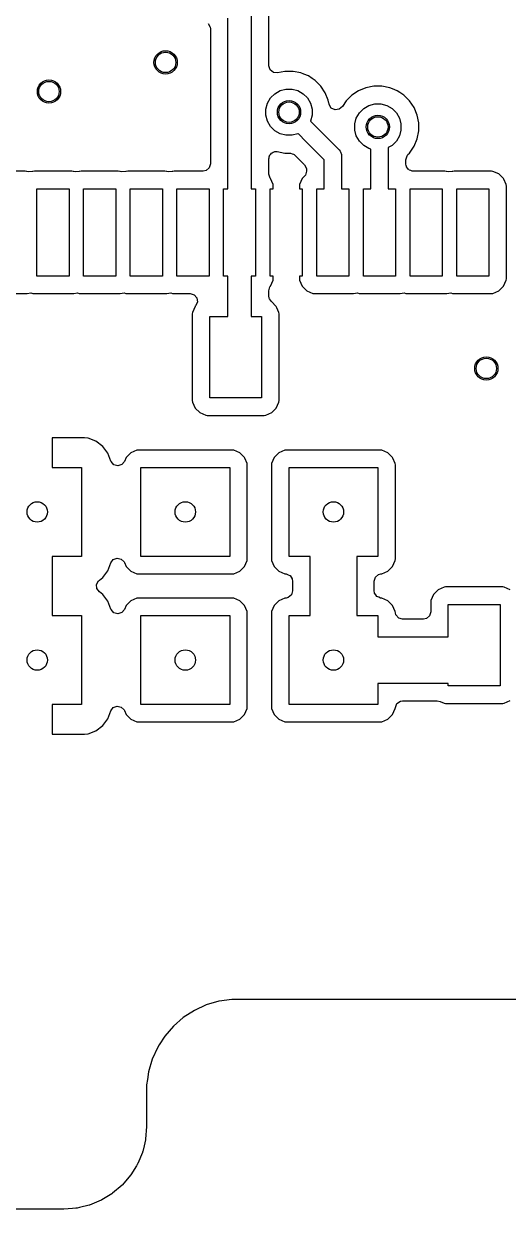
# Model space of a CAD drawing. Extents: x 3.64 to 7.32, y -5.07 to -3.18.
# Drawn here: x 6.191 to 6.518, y -5.075 to -4.274 of the extents above; entities that cross this region are included whole.
import ezdxf

# ---------------------------------------------------------------- set-up
doc = ezdxf.new("R2010")
doc.units = 0
doc.header["$MEASUREMENT"] = 0
doc.layers.add('BLACK', color=7, linetype='CONTINUOUS')

msp = doc.modelspace()

# ---------------------------------------------------------------- linework, layer by layer
at = {"layer": 'BLACK', "linetype": 'CONTINUOUS'}
for p, q in [((6.34463, -4.26703), (6.34463, -4.38537)), ((6.35646, -4.30224), (6.35646, -4.26444)), ((6.3156, -4.27374), (6.31694, -4.27619)), ((6.32888, -4.38537), (6.32888, -4.27029)), ((6.31694, -4.27619), (6.31705, -4.27725)), ((6.31705, -4.27725), (6.31705, -4.36858)), ((6.35647, -4.3025), (6.35646, -4.30224)), ((6.3574, -4.30514), (6.35647, -4.3025)), ((6.35961, -4.30685), (6.3574, -4.30514)), ((6.36239, -4.3071), (6.35961, -4.30685)), ((6.36738, -4.30611), (6.36239, -4.3071)), ((6.37282, -4.30611), (6.36738, -4.30611)), ((6.36738, -4.30611), (6.36738, -4.30611)), ((6.37814, -4.30717), (6.37282, -4.30611)), ((6.37282, -4.30611), (6.37282, -4.30611)), ((6.38, -4.30794), (6.37814, -4.30717)), ((6.37814, -4.30717), (6.37814, -4.30717)), ((6.38316, -4.30925), (6.38, -4.30794)), ((6.38564, -4.3109), (6.38316, -4.30925)), ((6.38768, -4.31227), (6.38564, -4.3109)), ((6.39152, -4.31611), (6.38768, -4.31227)), ((6.38768, -4.31227), (6.38768, -4.31227)), ((6.35761, -4.3241), (6.36051, -4.32119)), ((6.36051, -4.32119), (6.36407, -4.31914)), ((6.36407, -4.31914), (6.36804, -4.31807)), ((6.36804, -4.31807), (6.37216, -4.31807)), ((6.37216, -4.31807), (6.37613, -4.31914)), ((6.37613, -4.31914), (6.37969, -4.32119)), ((6.37969, -4.32119), (6.38259, -4.3241)), ((6.39454, -4.32062), (6.39152, -4.31611)), ((6.39152, -4.31611), (6.39152, -4.31611)), ((6.39662, -4.32564), (6.39454, -4.32062)), ((6.41252, -4.32227), (6.40868, -4.32611)), ((6.41704, -4.31925), (6.41252, -4.32227)), ((6.41252, -4.32227), (6.41252, -4.32227)), ((6.42205, -4.31717), (6.41704, -4.31925)), ((6.42206, -4.31717), (6.42205, -4.31717)), ((6.42738, -4.31611), (6.42206, -4.31717)), ((6.43282, -4.31611), (6.42738, -4.31611)), ((6.42738, -4.31611), (6.42738, -4.31611)), ((6.43814, -4.31717), (6.43282, -4.31611)), ((6.43282, -4.31611), (6.43282, -4.31611)), ((6.43992, -4.3179), (6.43814, -4.31717)), ((6.43814, -4.31717), (6.43814, -4.31717)), ((6.44316, -4.31925), (6.43992, -4.3179)), ((6.44487, -4.32039), (6.44316, -4.31925)), ((6.44768, -4.32227), (6.44487, -4.32039)), ((6.45152, -4.32611), (6.44768, -4.32227)), ((6.44768, -4.32227), (6.44768, -4.32227)), ((6.35449, -4.33163), (6.35555, -4.32766)), ((6.35449, -4.33574), (6.35449, -4.33163)), ((6.35555, -4.32766), (6.35761, -4.3241)), ((6.38259, -4.3241), (6.38465, -4.32766)), ((6.38465, -4.32766), (6.38571, -4.33163)), ((6.38571, -4.33163), (6.38571, -4.33574)), ((6.39702, -4.32767), (6.39662, -4.32564)), ((6.39712, -4.32816), (6.39702, -4.32767)), ((6.3972, -4.32851), (6.39712, -4.32816)), ((6.39867, -4.33088), (6.3972, -4.32851)), ((6.40119, -4.33209), (6.39867, -4.33088)), ((6.40396, -4.33174), (6.40119, -4.33209)), ((6.40611, -4.32995), (6.40396, -4.33174)), ((6.40868, -4.32611), (6.40611, -4.32995)), ((6.40868, -4.32611), (6.40868, -4.32611)), ((6.41761, -4.3341), (6.42051, -4.33119)), ((6.42051, -4.33119), (6.42407, -4.32914)), ((6.42407, -4.32914), (6.42804, -4.32807)), ((6.42804, -4.32807), (6.43215, -4.32807)), ((6.43215, -4.32807), (6.43613, -4.32914)), ((6.43613, -4.32914), (6.43969, -4.33119)), ((6.43969, -4.33119), (6.44259, -4.3341)), ((6.45454, -4.33062), (6.45152, -4.32611)), ((6.45152, -4.32611), (6.45152, -4.32611)), ((6.45662, -4.33564), (6.45454, -4.33062)), ((6.35555, -4.33971), (6.35449, -4.33574)), ((6.35761, -4.34327), (6.35555, -4.33971)), ((6.38465, -4.33971), (6.38459, -4.33982)), ((6.38459, -4.33982), (6.39002, -4.34526)), ((6.38571, -4.33574), (6.38465, -4.33971)), ((6.41449, -4.34163), (6.41555, -4.33766)), ((6.41555, -4.33766), (6.41761, -4.3341)), ((6.44259, -4.3341), (6.44465, -4.33766)), ((6.44465, -4.33766), (6.44571, -4.34163)), ((6.45768, -4.34097), (6.45662, -4.33564)), ((6.36051, -4.34618), (6.35761, -4.34327)), ((6.36407, -4.34824), (6.36051, -4.34618)), ((6.39002, -4.34526), (6.40392, -4.35916)), ((6.41449, -4.34574), (6.41449, -4.34163)), ((6.41555, -4.34971), (6.41449, -4.34574)), ((6.44571, -4.34574), (6.44465, -4.34971)), ((6.44571, -4.34163), (6.44571, -4.34574)), ((6.45662, -4.35173), (6.45768, -4.3464)), ((6.45768, -4.3464), (6.45768, -4.34097)), ((6.36804, -4.3493), (6.36407, -4.34824)), ((6.37216, -4.3493), (6.36804, -4.3493)), ((6.37613, -4.34824), (6.37216, -4.3493)), ((6.37623, -4.34817), (6.37613, -4.34824)), ((6.38167, -4.35361), (6.37623, -4.34817)), ((6.39384, -4.36578), (6.38167, -4.35361)), ((6.41761, -4.35327), (6.41555, -4.34971)), ((6.42051, -4.35618), (6.41761, -4.35327)), ((6.44259, -4.35327), (6.43969, -4.35618)), ((6.44465, -4.34971), (6.44259, -4.35327)), ((6.45454, -4.35675), (6.45662, -4.35173)), ((6.35663, -4.36385), (6.35703, -4.3632)), ((6.35665, -4.36451), (6.35663, -4.36385)), ((6.35703, -4.3632), (6.35725, -4.36246)), ((6.35725, -4.36246), (6.35774, -4.36203)), ((6.35774, -4.36203), (6.35808, -4.36147)), ((6.35808, -4.36147), (6.35878, -4.36113)), ((6.35878, -4.36113), (6.35936, -4.36063)), ((6.35936, -4.36063), (6.36003, -4.36052)), ((6.36003, -4.36052), (6.3606, -4.36025)), ((6.3606, -4.36025), (6.36169, -4.36026)), ((6.36169, -4.36026), (6.36201, -4.36021)), ((6.36201, -4.36021), (6.3622, -4.36024)), ((6.3622, -4.36024), (6.36738, -4.36127)), ((6.36738, -4.36127), (6.37084, -4.36127)), ((6.37084, -4.36127), (6.37113, -4.3613)), ((6.37113, -4.3613), (6.37215, -4.36174)), ((6.37215, -4.36174), (6.37322, -4.36205)), ((6.37322, -4.36205), (6.3736, -4.36236)), ((6.3736, -4.36236), (6.3737, -4.3624)), ((6.3737, -4.3624), (6.37375, -4.36248)), ((6.37375, -4.36248), (6.37405, -4.36272)), ((6.37405, -4.36272), (6.38056, -4.36923)), ((6.40392, -4.35916), (6.40466, -4.36006)), ((6.40466, -4.36006), (6.40485, -4.36052)), ((6.40485, -4.36052), (6.40554, -4.36218)), ((6.40554, -4.36218), (6.40565, -4.36334)), ((6.40565, -4.36334), (6.40565, -4.38537)), ((6.42407, -4.35824), (6.42051, -4.35618)), ((6.42534, -4.35858), (6.42407, -4.35824)), ((6.42534, -4.38537), (6.42534, -4.35858)), ((6.43969, -4.35618), (6.43715, -4.35764)), ((6.43715, -4.35764), (6.43715, -4.38537)), ((6.44898, -4.36586), (6.44977, -4.36318)), ((6.44977, -4.36318), (6.45043, -4.36235)), ((6.45043, -4.36235), (6.45152, -4.36127)), ((6.45152, -4.36127), (6.45454, -4.35675)), ((6.31626, -4.37126), (6.31415, -4.37309)), ((6.31705, -4.36858), (6.31626, -4.37126)), ((6.35646, -4.36514), (6.35665, -4.36451)), ((6.35646, -4.3755), (6.35646, -4.36514)), ((6.38056, -4.36923), (6.3819, -4.37168)), ((6.3819, -4.37168), (6.38201, -4.37274)), ((6.39384, -4.38537), (6.39384, -4.36578)), ((6.44898, -4.36858), (6.44898, -4.36586)), ((6.44918, -4.36997), (6.44898, -4.36858)), ((6.44934, -4.37022), (6.44918, -4.36997)), ((6.44943, -4.37064), (6.44934, -4.37022)), ((6.45012, -4.37144), (6.44943, -4.37064)), ((6.45069, -4.37233), (6.45012, -4.37144)), ((6.19187, -4.37354), (6.16668, -4.37354)), ((6.19286, -4.37365), (6.19187, -4.37354)), ((6.19302, -4.37372), (6.19286, -4.37365)), ((6.19426, -4.37409), (6.19302, -4.37372)), ((6.19683, -4.37375), (6.19426, -4.37409)), ((6.19703, -4.37372), (6.19683, -4.37375)), ((6.19683, -4.37375), (6.19683, -4.37375)), ((6.19683, -4.37375), (6.19683, -4.37375)), ((6.19719, -4.37365), (6.19703, -4.37372)), ((6.19818, -4.37354), (6.19719, -4.37365)), ((6.19719, -4.37365), (6.19719, -4.37365)), ((6.22337, -4.37354), (6.19818, -4.37354)), ((6.19818, -4.37354), (6.19818, -4.37354)), ((6.22435, -4.37365), (6.22337, -4.37354)), ((6.22452, -4.37372), (6.22435, -4.37365)), ((6.22575, -4.37409), (6.22452, -4.37372)), ((6.22833, -4.37375), (6.22575, -4.37409)), ((6.22852, -4.37372), (6.22833, -4.37375)), ((6.22833, -4.37375), (6.22833, -4.37375)), ((6.22833, -4.37375), (6.22833, -4.37375)), ((6.22869, -4.37365), (6.22852, -4.37372)), ((6.22968, -4.37354), (6.22869, -4.37365)), ((6.22869, -4.37365), (6.22869, -4.37365)), ((6.25486, -4.37354), (6.22968, -4.37354)), ((6.22968, -4.37354), (6.22968, -4.37354)), ((6.25585, -4.37365), (6.25486, -4.37354)), ((6.25601, -4.37372), (6.25585, -4.37365)), ((6.25725, -4.37409), (6.25601, -4.37372)), ((6.25982, -4.37375), (6.25725, -4.37409)), ((6.25983, -4.37375), (6.25982, -4.37375)), ((6.25982, -4.37375), (6.25982, -4.37375)), ((6.26002, -4.37372), (6.25983, -4.37375)), ((6.26018, -4.37365), (6.26002, -4.37372)), ((6.26117, -4.37354), (6.26018, -4.37365)), ((6.26018, -4.37365), (6.26018, -4.37365)), ((6.28636, -4.37354), (6.26117, -4.37354)), ((6.26117, -4.37354), (6.26117, -4.37354)), ((6.28735, -4.37365), (6.28636, -4.37354)), ((6.28751, -4.37372), (6.28735, -4.37365)), ((6.28874, -4.37409), (6.28751, -4.37372)), ((6.29132, -4.37375), (6.28874, -4.37409)), ((6.29152, -4.37372), (6.29132, -4.37375)), ((6.29132, -4.37375), (6.29132, -4.37375)), ((6.29132, -4.37375), (6.29132, -4.37375)), ((6.29168, -4.37365), (6.29152, -4.37372)), ((6.29267, -4.37354), (6.29168, -4.37365)), ((6.29168, -4.37365), (6.29168, -4.37365)), ((6.31209, -4.37354), (6.29267, -4.37354)), ((6.29267, -4.37354), (6.29267, -4.37354)), ((6.31415, -4.37309), (6.31209, -4.37354)), ((6.35646, -4.37564), (6.35646, -4.3755)), ((6.35733, -4.3783), (6.35646, -4.37564)), ((6.35751, -4.37857), (6.35733, -4.3783)), ((6.3593, -4.38261), (6.35751, -4.37857)), ((6.35751, -4.37857), (6.35751, -4.37857)), ((6.37899, -4.37857), (6.37721, -4.38261)), ((6.38056, -4.377), (6.37899, -4.37857)), ((6.37899, -4.37857), (6.37899, -4.37857)), ((6.38123, -4.37617), (6.38056, -4.377)), ((6.38201, -4.37349), (6.38123, -4.37617)), ((6.38201, -4.37274), (6.38201, -4.37349)), ((6.45102, -4.37248), (6.45069, -4.37233)), ((6.45126, -4.37275), (6.45102, -4.37248)), ((6.45227, -4.37305), (6.45126, -4.37275)), ((6.45324, -4.37349), (6.45227, -4.37305)), ((6.45359, -4.37344), (6.45324, -4.37349)), ((6.45394, -4.37354), (6.45359, -4.37344)), ((6.47533, -4.37354), (6.45394, -4.37354)), ((6.47632, -4.37365), (6.47533, -4.37354)), ((6.47649, -4.37372), (6.47632, -4.37365)), ((6.47772, -4.37409), (6.47649, -4.37372)), ((6.48029, -4.37375), (6.47772, -4.37409)), ((6.4803, -4.37375), (6.48029, -4.37375)), ((6.48029, -4.37375), (6.48029, -4.37375)), ((6.48049, -4.37372), (6.4803, -4.37375)), ((6.48065, -4.37365), (6.48049, -4.37372)), ((6.48065, -4.37365), (6.48065, -4.37365)), ((6.48164, -4.37354), (6.48065, -4.37365)), ((6.50683, -4.37354), (6.48164, -4.37354)), ((6.48164, -4.37354), (6.48164, -4.37354)), ((6.50782, -4.37365), (6.50683, -4.37354)), ((6.51187, -4.37544), (6.50782, -4.37365)), ((6.50782, -4.37365), (6.50782, -4.37365)), ((6.51499, -4.37857), (6.51187, -4.37544)), ((6.51187, -4.37544), (6.51187, -4.37544)), ((6.51519, -4.37901), (6.51499, -4.37857)), ((6.51678, -4.38261), (6.51519, -4.37901)), ((6.19995, -4.44442), (6.19995, -4.38537)), ((6.19995, -4.38537), (6.2216, -4.38537)), ((6.2216, -4.38537), (6.2216, -4.44442)), ((6.23144, -4.44442), (6.23144, -4.38537)), ((6.23144, -4.38537), (6.2531, -4.38537)), ((6.2531, -4.38537), (6.2531, -4.44442)), ((6.26294, -4.44442), (6.26294, -4.38537)), ((6.26294, -4.38537), (6.28459, -4.38537)), ((6.28459, -4.38537), (6.28459, -4.44442)), ((6.29443, -4.44442), (6.29443, -4.38537)), ((6.29443, -4.38537), (6.31609, -4.38537)), ((6.31609, -4.38537), (6.31609, -4.44442)), ((6.32593, -4.44442), (6.32593, -4.38537)), ((6.32593, -4.38537), (6.32888, -4.38537)), ((6.34463, -4.38537), (6.34758, -4.38537)), ((6.34758, -4.38537), (6.34758, -4.44442)), ((6.35743, -4.44442), (6.35743, -4.38537)), ((6.35743, -4.38537), (6.35941, -4.38537)), ((6.35941, -4.3836), (6.3593, -4.38261)), ((6.35941, -4.38537), (6.35941, -4.3836)), ((6.37721, -4.38261), (6.37709, -4.3836)), ((6.37709, -4.3836), (6.37709, -4.3836)), ((6.37709, -4.3836), (6.37709, -4.38537)), ((6.37709, -4.38537), (6.37908, -4.38537)), ((6.37908, -4.38537), (6.37908, -4.44442)), ((6.38892, -4.44442), (6.38892, -4.38537)), ((6.38892, -4.38537), (6.39384, -4.38537)), ((6.40565, -4.38537), (6.41058, -4.38537)), ((6.41058, -4.38537), (6.41058, -4.44442)), ((6.42042, -4.44442), (6.42042, -4.38537)), ((6.42042, -4.38537), (6.42534, -4.38537)), ((6.43715, -4.38537), (6.44207, -4.38537)), ((6.44207, -4.38537), (6.44207, -4.44442)), ((6.45191, -4.44442), (6.45191, -4.38537)), ((6.45191, -4.38537), (6.47357, -4.38537)), ((6.47357, -4.38537), (6.47357, -4.44442)), ((6.48341, -4.44442), (6.48341, -4.38537)), ((6.48341, -4.38537), (6.50506, -4.38537)), ((6.50506, -4.38537), (6.50506, -4.44442)), ((6.51689, -4.3836), (6.51678, -4.38261)), ((6.51689, -4.44619), (6.51689, -4.3836)), ((6.2216, -4.44442), (6.19995, -4.44442)), ((6.2531, -4.44442), (6.23144, -4.44442)), ((6.28459, -4.44442), (6.26294, -4.44442)), ((6.31609, -4.44442), (6.29443, -4.44442)), ((6.32888, -4.44442), (6.32593, -4.44442)), ((6.32888, -4.47169), (6.32888, -4.44442)), ((6.34758, -4.44442), (6.34463, -4.44442)), ((6.34463, -4.44442), (6.34463, -4.47169)), ((6.35646, -4.4543), (6.35725, -4.45161)), ((6.35725, -4.45161), (6.35733, -4.45149)), ((6.35733, -4.45149), (6.35751, -4.45123)), ((6.35941, -4.44442), (6.35743, -4.44442)), ((6.35751, -4.45123), (6.3593, -4.44718)), ((6.35751, -4.45123), (6.35751, -4.45123)), ((6.3593, -4.44718), (6.35941, -4.44619)), ((6.35941, -4.44619), (6.35941, -4.44442)), ((6.37908, -4.44442), (6.37709, -4.44442)), ((6.37709, -4.44442), (6.37709, -4.44619)), ((6.37709, -4.44619), (6.37709, -4.44619)), ((6.37709, -4.44619), (6.37721, -4.44718)), ((6.37721, -4.44718), (6.37721, -4.44718)), ((6.37721, -4.44718), (6.37899, -4.45123)), ((6.37899, -4.45123), (6.38212, -4.45435)), ((6.41058, -4.44442), (6.38892, -4.44442)), ((6.44207, -4.44442), (6.42042, -4.44442)), ((6.47357, -4.44442), (6.45191, -4.44442)), ((6.50506, -4.44442), (6.48341, -4.44442)), ((6.51187, -4.45435), (6.51499, -4.45123)), ((6.51499, -4.45123), (6.51678, -4.44718)), ((6.51678, -4.44718), (6.51689, -4.44619)), ((6.16668, -4.45625), (6.19187, -4.45625)), ((6.19187, -4.45625), (6.19286, -4.45614)), ((6.19286, -4.45614), (6.19302, -4.45607)), ((6.19302, -4.45607), (6.19322, -4.45604)), ((6.19322, -4.45604), (6.19579, -4.4557)), ((6.19322, -4.45604), (6.19322, -4.45604)), ((6.19322, -4.45604), (6.19322, -4.45604)), ((6.19579, -4.4557), (6.19703, -4.45607)), ((6.19703, -4.45607), (6.19719, -4.45614)), ((6.19719, -4.45614), (6.19719, -4.45614)), ((6.19719, -4.45614), (6.19719, -4.45614)), ((6.19719, -4.45614), (6.19818, -4.45625)), ((6.19818, -4.45625), (6.22337, -4.45625)), ((6.22337, -4.45625), (6.22435, -4.45614)), ((6.22435, -4.45614), (6.22452, -4.45607)), ((6.22452, -4.45607), (6.22471, -4.45604)), ((6.22471, -4.45604), (6.22472, -4.45604)), ((6.22472, -4.45604), (6.22729, -4.4557)), ((6.22472, -4.45604), (6.22472, -4.45604)), ((6.22729, -4.4557), (6.22852, -4.45607)), ((6.22852, -4.45607), (6.22869, -4.45614)), ((6.22869, -4.45614), (6.22869, -4.45614)), ((6.22869, -4.45614), (6.22869, -4.45614)), ((6.22869, -4.45614), (6.22968, -4.45625)), ((6.22968, -4.45625), (6.25486, -4.45625)), ((6.25486, -4.45625), (6.25585, -4.45614)), ((6.25585, -4.45614), (6.25601, -4.45607)), ((6.25601, -4.45607), (6.25621, -4.45604)), ((6.25621, -4.45604), (6.25878, -4.4557)), ((6.25621, -4.45604), (6.25621, -4.45604)), ((6.25621, -4.45604), (6.25621, -4.45604)), ((6.25878, -4.4557), (6.26002, -4.45607)), ((6.26002, -4.45607), (6.26018, -4.45614)), ((6.26018, -4.45614), (6.26018, -4.45614)), ((6.26018, -4.45614), (6.26018, -4.45614)), ((6.26018, -4.45614), (6.26117, -4.45625)), ((6.26117, -4.45625), (6.28636, -4.45625)), ((6.28636, -4.45625), (6.28735, -4.45614)), ((6.28735, -4.45614), (6.28751, -4.45607)), ((6.28751, -4.45607), (6.2877, -4.45604)), ((6.2877, -4.45604), (6.28771, -4.45604)), ((6.28771, -4.45604), (6.29028, -4.4557)), ((6.28771, -4.45604), (6.28771, -4.45604)), ((6.29028, -4.4557), (6.29152, -4.45607)), ((6.29152, -4.45607), (6.29168, -4.45614)), ((6.29168, -4.45614), (6.29168, -4.45614)), ((6.29168, -4.45614), (6.29168, -4.45614)), ((6.29168, -4.45614), (6.29267, -4.45625)), ((6.29267, -4.45625), (6.30333, -4.45625)), ((6.30333, -4.45625), (6.30601, -4.45704)), ((6.30601, -4.45704), (6.30784, -4.45915)), ((6.30784, -4.45915), (6.30824, -4.46192)), ((6.35646, -4.45781), (6.35646, -4.4543)), ((6.35666, -4.45921), (6.35646, -4.45781)), ((6.35678, -4.4594), (6.35666, -4.45921)), ((6.35685, -4.45974), (6.35678, -4.4594)), ((6.35756, -4.46061), (6.35685, -4.45974)), ((6.38212, -4.45435), (6.38212, -4.45435)), ((6.38212, -4.45435), (6.38212, -4.45435)), ((6.38212, -4.45435), (6.38617, -4.45614)), ((6.38617, -4.45614), (6.38716, -4.45625)), ((6.38716, -4.45625), (6.41234, -4.45625)), ((6.41234, -4.45625), (6.41333, -4.45614)), ((6.41333, -4.45614), (6.41349, -4.45607)), ((6.41349, -4.45607), (6.41369, -4.45604)), ((6.41369, -4.45604), (6.41626, -4.4557)), ((6.41369, -4.45604), (6.41369, -4.45604)), ((6.41369, -4.45604), (6.41369, -4.45604)), ((6.41626, -4.4557), (6.4175, -4.45607)), ((6.4175, -4.45607), (6.41766, -4.45614)), ((6.41766, -4.45614), (6.41766, -4.45614)), ((6.41766, -4.45614), (6.41766, -4.45614)), ((6.41766, -4.45614), (6.41865, -4.45625)), ((6.41865, -4.45625), (6.44384, -4.45625)), ((6.44384, -4.45625), (6.44483, -4.45614)), ((6.44483, -4.45614), (6.44499, -4.45607)), ((6.44499, -4.45607), (6.44518, -4.45604)), ((6.44518, -4.45604), (6.44519, -4.45604)), ((6.44519, -4.45604), (6.44776, -4.4557)), ((6.44519, -4.45604), (6.44519, -4.45604)), ((6.44776, -4.4557), (6.449, -4.45607)), ((6.449, -4.45607), (6.44916, -4.45614)), ((6.44916, -4.45614), (6.44916, -4.45614)), ((6.44916, -4.45614), (6.44916, -4.45614)), ((6.44916, -4.45614), (6.45015, -4.45625)), ((6.45015, -4.45625), (6.47533, -4.45625)), ((6.47533, -4.45625), (6.47632, -4.45614)), ((6.47632, -4.45614), (6.47649, -4.45607)), ((6.47649, -4.45607), (6.47668, -4.45604)), ((6.47668, -4.45604), (6.47926, -4.4557)), ((6.47668, -4.45604), (6.47668, -4.45604)), ((6.47668, -4.45604), (6.47668, -4.45604)), ((6.47926, -4.4557), (6.48049, -4.45607)), ((6.48049, -4.45607), (6.48065, -4.45614)), ((6.48065, -4.45614), (6.48065, -4.45614)), ((6.48065, -4.45614), (6.48065, -4.45614)), ((6.48065, -4.45614), (6.48164, -4.45625)), ((6.48164, -4.45625), (6.50683, -4.45625)), ((6.50683, -4.45625), (6.50782, -4.45614)), ((6.50782, -4.45614), (6.51187, -4.45435)), ((6.30667, -4.46489), (6.30488, -4.46893)), ((6.30683, -4.46472), (6.30667, -4.46489)), ((6.30667, -4.46489), (6.30667, -4.46489)), ((6.30707, -4.46446), (6.30683, -4.46472)), ((6.30824, -4.46192), (6.30707, -4.46446)), ((6.35808, -4.46142), (6.35756, -4.46061)), ((6.35808, -4.46143), (6.35808, -4.46142)), ((6.35811, -4.46147), (6.35808, -4.46143)), ((6.35817, -4.46156), (6.35811, -4.46147)), ((6.35823, -4.46159), (6.35817, -4.46156)), ((6.36153, -4.46489), (6.35823, -4.46159)), ((6.36191, -4.46575), (6.36153, -4.46489)), ((6.36332, -4.46893), (6.36191, -4.46575)), ((6.30488, -4.46893), (6.30477, -4.46992)), ((6.30477, -4.46992), (6.30477, -4.52845)), ((6.3166, -4.52669), (6.3166, -4.47169)), ((6.3166, -4.47169), (6.32888, -4.47169)), ((6.34463, -4.47169), (6.3516, -4.47169)), ((6.3516, -4.47169), (6.3516, -4.52669)), ((6.36343, -4.46992), (6.36332, -4.46893)), ((6.36343, -4.52845), (6.36343, -4.46992)), ((6.30477, -4.52845), (6.30477, -4.52845)), ((6.30477, -4.52845), (6.30488, -4.52944)), ((6.30488, -4.52944), (6.30488, -4.52944)), ((6.30488, -4.52944), (6.30667, -4.53349)), ((6.3516, -4.52669), (6.3166, -4.52669)), ((6.36153, -4.53349), (6.36332, -4.52944)), ((6.36332, -4.52944), (6.36343, -4.52845)), ((6.30667, -4.53349), (6.3098, -4.53662)), ((6.3098, -4.53662), (6.3098, -4.53662)), ((6.3098, -4.53662), (6.3098, -4.53662)), ((6.3098, -4.53662), (6.31384, -4.5384)), ((6.31384, -4.5384), (6.31483, -4.53852)), ((6.31483, -4.53852), (6.35337, -4.53852)), ((6.35337, -4.53852), (6.35436, -4.5384)), ((6.35436, -4.5384), (6.3584, -4.53662)), ((6.3584, -4.53662), (6.36153, -4.53349)), ((6.23201, -4.55369), (6.2101, -4.55369)), ((6.2101, -4.55369), (6.2101, -4.57369)), ((6.23439, -4.55394), (6.23201, -4.55369)), ((6.23978, -4.55595), (6.23439, -4.55394)), ((6.24439, -4.5594), (6.23978, -4.55595)), ((6.24783, -4.564), (6.24439, -4.5594)), ((6.2498, -4.56929), (6.24783, -4.564)), ((6.2633, -4.56376), (6.26017, -4.56689)), ((6.26734, -4.56197), (6.2633, -4.56376)), ((6.26833, -4.56186), (6.26734, -4.56197)), ((6.26734, -4.56197), (6.26734, -4.56197)), ((6.33187, -4.56186), (6.26833, -4.56186)), ((6.26833, -4.56186), (6.26833, -4.56186)), ((6.33285, -4.56197), (6.33187, -4.56186)), ((6.3369, -4.56376), (6.33285, -4.56197)), ((6.33285, -4.56197), (6.33285, -4.56197)), ((6.34003, -4.56689), (6.3369, -4.56376)), ((6.3369, -4.56376), (6.3369, -4.56376)), ((6.3633, -4.56376), (6.36017, -4.56689)), ((6.36734, -4.56197), (6.3633, -4.56376)), ((6.36833, -4.56186), (6.36734, -4.56197)), ((6.36734, -4.56197), (6.36734, -4.56197)), ((6.43187, -4.56186), (6.36833, -4.56186)), ((6.36833, -4.56186), (6.36833, -4.56186)), ((6.43285, -4.56197), (6.43187, -4.56186)), ((6.4369, -4.56376), (6.43285, -4.56197)), ((6.43285, -4.56197), (6.43285, -4.56197)), ((6.44003, -4.56689), (6.4369, -4.56376)), ((6.4369, -4.56376), (6.4369, -4.56376)), ((6.24997, -4.56967), (6.2498, -4.56929)), ((6.25182, -4.57176), (6.24997, -4.56967)), ((6.25451, -4.57251), (6.25182, -4.57176)), ((6.25719, -4.57169), (6.25451, -4.57251)), ((6.25899, -4.56956), (6.25719, -4.57169)), ((6.26017, -4.56689), (6.25899, -4.56956)), ((6.34026, -4.5674), (6.34003, -4.56689)), ((6.34182, -4.57093), (6.34026, -4.5674)), ((6.34193, -4.57192), (6.34182, -4.57093)), ((6.34193, -4.63545), (6.34193, -4.57192)), ((6.34193, -4.57192), (6.34193, -4.57192)), ((6.35838, -4.57093), (6.35827, -4.57192)), ((6.35827, -4.57192), (6.35827, -4.63545)), ((6.36017, -4.56689), (6.35838, -4.57093)), ((6.36017, -4.56689), (6.36017, -4.56689)), ((6.44026, -4.5674), (6.44003, -4.56689)), ((6.44182, -4.57093), (6.44026, -4.5674)), ((6.44193, -4.57192), (6.44182, -4.57093)), ((6.44193, -4.57442), (6.44193, -4.57192)), ((6.2101, -4.57369), (6.2301, -4.57369)), ((6.2301, -4.57369), (6.2301, -4.63369)), ((6.2701, -4.63369), (6.2701, -4.57369)), ((6.2701, -4.57369), (6.3301, -4.57369)), ((6.3301, -4.57369), (6.3301, -4.63369)), ((6.3701, -4.63369), (6.3701, -4.57369)), ((6.3701, -4.57369), (6.4301, -4.57369)), ((6.4301, -4.57369), (6.4301, -4.63369)), ((6.44193, -4.63545), (6.44193, -4.57442)), ((6.2301, -4.63369), (6.2101, -4.63369)), ((6.2101, -4.63369), (6.2101, -4.67369)), ((6.2498, -4.63809), (6.25148, -4.63585)), ((6.25148, -4.63585), (6.2541, -4.63487)), ((6.2541, -4.63487), (6.25683, -4.63547)), ((6.25683, -4.63547), (6.25881, -4.63744)), ((6.3301, -4.63369), (6.2701, -4.63369)), ((6.34182, -4.63644), (6.34193, -4.63545)), ((6.35827, -4.63545), (6.35827, -4.63545)), ((6.35827, -4.63545), (6.35838, -4.63644)), ((6.38435, -4.63369), (6.3701, -4.63369)), ((6.38435, -4.67369), (6.38435, -4.63369)), ((6.4301, -4.63369), (6.41585, -4.63369)), ((6.41585, -4.63369), (6.41585, -4.67369)), ((6.44182, -4.63644), (6.44193, -4.63545)), ((6.24439, -4.64797), (6.24783, -4.64337)), ((6.24783, -4.64337), (6.2498, -4.63809)), ((6.25881, -4.63744), (6.25899, -4.63782)), ((6.25899, -4.63782), (6.26017, -4.64049)), ((6.26017, -4.64049), (6.2633, -4.64362)), ((6.2633, -4.64362), (6.2633, -4.64362)), ((6.2633, -4.64362), (6.2633, -4.64362)), ((6.2633, -4.64362), (6.26734, -4.6454)), ((6.33285, -4.6454), (6.3369, -4.64362)), ((6.3369, -4.64362), (6.34003, -4.64049)), ((6.34003, -4.64049), (6.34182, -4.63644)), ((6.35838, -4.63644), (6.35838, -4.63644)), ((6.35838, -4.63644), (6.36017, -4.64049)), ((6.36017, -4.64049), (6.3633, -4.64362)), ((6.3633, -4.64362), (6.3633, -4.64362)), ((6.3633, -4.64362), (6.3633, -4.64362)), ((6.3633, -4.64362), (6.36734, -4.6454)), ((6.43285, -4.6454), (6.4369, -4.64362)), ((6.4369, -4.64362), (6.44003, -4.64049)), ((6.44003, -4.64049), (6.44182, -4.63644)), ((6.24019, -4.65263), (6.24153, -4.65018)), ((6.24153, -4.65018), (6.24206, -4.64972)), ((6.24206, -4.64972), (6.24439, -4.64797)), ((6.26734, -4.6454), (6.26833, -4.64552)), ((6.26833, -4.64552), (6.33187, -4.64552)), ((6.33187, -4.64552), (6.33285, -4.6454)), ((6.36734, -4.6454), (6.36813, -4.64549)), ((6.36813, -4.64549), (6.3682, -4.64552)), ((6.3682, -4.64552), (6.36827, -4.64551)), ((6.36827, -4.64551), (6.36948, -4.64607)), ((6.36948, -4.64607), (6.37071, -4.64659)), ((6.37071, -4.64659), (6.37074, -4.64664)), ((6.37074, -4.64664), (6.37081, -4.64667)), ((6.37081, -4.64667), (6.37153, -4.64779)), ((6.37153, -4.64779), (6.37228, -4.6489)), ((6.37228, -4.6489), (6.37229, -4.64898)), ((6.37229, -4.64898), (6.37232, -4.64902)), ((6.37232, -4.64902), (6.37252, -4.65042)), ((6.37252, -4.65042), (6.37252, -4.65695)), ((6.42768, -4.65042), (6.42847, -4.64774)), ((6.42768, -4.65695), (6.42768, -4.65042)), ((6.42847, -4.64774), (6.43058, -4.64591)), ((6.43058, -4.64591), (6.43207, -4.64549)), ((6.43207, -4.64549), (6.43285, -4.6454)), ((6.24039, -4.65542), (6.24019, -4.65263)), ((6.24206, -4.65766), (6.24039, -4.65542)), ((6.24439, -4.6594), (6.24206, -4.65766)), ((6.24783, -4.664), (6.24439, -4.6594)), ((6.37173, -4.65963), (6.36962, -4.66146)), ((6.37252, -4.65695), (6.37173, -4.65963)), ((6.42788, -4.65835), (6.42768, -4.65695)), ((6.4279, -4.65839), (6.42788, -4.65835)), ((6.42792, -4.65848), (6.4279, -4.65839)), ((6.42867, -4.65958), (6.42792, -4.65848)), ((6.42939, -4.6607), (6.42867, -4.65958)), ((6.46767, -4.65939), (6.46588, -4.66343)), ((6.4708, -4.65626), (6.46767, -4.65939)), ((6.46767, -4.65939), (6.46767, -4.65939)), ((6.47484, -4.65447), (6.4708, -4.65626)), ((6.47583, -4.65436), (6.47484, -4.65447)), ((6.47484, -4.65447), (6.47484, -4.65447)), ((6.51437, -4.65436), (6.47583, -4.65436)), ((6.47583, -4.65436), (6.47583, -4.65436)), ((6.51535, -4.65447), (6.51437, -4.65436)), ((6.5194, -4.65626), (6.51535, -4.65447)), ((6.51535, -4.65447), (6.51535, -4.65447)), ((6.2498, -4.66929), (6.24783, -4.664)), ((6.26017, -4.66689), (6.25899, -4.66956)), ((6.2633, -4.66376), (6.26017, -4.66689)), ((6.26734, -4.66197), (6.2633, -4.66376)), ((6.26833, -4.66186), (6.26734, -4.66197)), ((6.26734, -4.66197), (6.26734, -4.66197)), ((6.33187, -4.66186), (6.26833, -4.66186)), ((6.26833, -4.66186), (6.26833, -4.66186)), ((6.33285, -4.66197), (6.33187, -4.66186)), ((6.3369, -4.66376), (6.33285, -4.66197)), ((6.33285, -4.66197), (6.33285, -4.66197)), ((6.34003, -4.66689), (6.3369, -4.66376)), ((6.3369, -4.66376), (6.3369, -4.66376)), ((6.34182, -4.67093), (6.34003, -4.66689)), ((6.34003, -4.66689), (6.34003, -4.66689)), ((6.36017, -4.66689), (6.35838, -4.67093)), ((6.3633, -4.66376), (6.36017, -4.66689)), ((6.36017, -4.66689), (6.36017, -4.66689)), ((6.36734, -4.66197), (6.3633, -4.66376)), ((6.36813, -4.66188), (6.36734, -4.66197)), ((6.36734, -4.66197), (6.36734, -4.66197)), ((6.36962, -4.66146), (6.36813, -4.66188)), ((6.42945, -4.66073), (6.42939, -4.6607)), ((6.42949, -4.66079), (6.42945, -4.66073)), ((6.43072, -4.66131), (6.42949, -4.66079)), ((6.43193, -4.66186), (6.43072, -4.66131)), ((6.432, -4.66185), (6.43193, -4.66186)), ((6.43207, -4.66188), (6.432, -4.66185)), ((6.43285, -4.66197), (6.43207, -4.66188)), ((6.4369, -4.66376), (6.43285, -4.66197)), ((6.43285, -4.66197), (6.43285, -4.66197)), ((6.44003, -4.66689), (6.4369, -4.66376)), ((6.4369, -4.66376), (6.4369, -4.66376)), ((6.44182, -4.67093), (6.44003, -4.66689)), ((6.46588, -4.66343), (6.46577, -4.66442)), ((6.46577, -4.66442), (6.46577, -4.67115)), ((6.4776, -4.68794), (6.4776, -4.66619)), ((6.4776, -4.66619), (6.5126, -4.66619)), ((6.5126, -4.66619), (6.5126, -4.72119)), ((6.2101, -4.67369), (6.2301, -4.67369)), ((6.2301, -4.67369), (6.2301, -4.73369)), ((6.24997, -4.66967), (6.2498, -4.66929)), ((6.25182, -4.67176), (6.24997, -4.66967)), ((6.25451, -4.67251), (6.25182, -4.67176)), ((6.25719, -4.67169), (6.25451, -4.67251)), ((6.25899, -4.66956), (6.25719, -4.67169)), ((6.2701, -4.73369), (6.2701, -4.67369)), ((6.2701, -4.67369), (6.3301, -4.67369)), ((6.3301, -4.67369), (6.3301, -4.73369)), ((6.34193, -4.67192), (6.34182, -4.67093)), ((6.34193, -4.73545), (6.34193, -4.67192)), ((6.35838, -4.67093), (6.35827, -4.67192)), ((6.35827, -4.67192), (6.35827, -4.73545)), ((6.3701, -4.73369), (6.3701, -4.67369)), ((6.3701, -4.67369), (6.38435, -4.67369)), ((6.41585, -4.67369), (6.4301, -4.67369)), ((6.4301, -4.67369), (6.4301, -4.68794)), ((6.44191, -4.67172), (6.44182, -4.67093)), ((6.44182, -4.67093), (6.44182, -4.67093)), ((6.44232, -4.67321), (6.44191, -4.67172)), ((6.44415, -4.67532), (6.44232, -4.67321)), ((6.44683, -4.67611), (6.44415, -4.67532)), ((6.46081, -4.67611), (6.44683, -4.67611)), ((6.46287, -4.67566), (6.46081, -4.67611)), ((6.46498, -4.67383), (6.46287, -4.67566)), ((6.46577, -4.67115), (6.46498, -4.67383)), ((6.4301, -4.68794), (6.4776, -4.68794)), ((6.4776, -4.71944), (6.4301, -4.71944)), ((6.4301, -4.71944), (6.4301, -4.73369)), ((6.4776, -4.72119), (6.4776, -4.71944)), ((6.5126, -4.72119), (6.4776, -4.72119)), ((6.443, -4.73308), (6.44531, -4.73151)), ((6.44531, -4.73151), (6.44683, -4.73127)), ((6.44683, -4.73127), (6.47009, -4.73127)), ((6.47009, -4.73127), (6.47209, -4.73169)), ((6.47209, -4.73169), (6.47484, -4.7329)), ((6.51535, -4.7329), (6.5194, -4.73112)), ((6.2301, -4.73369), (6.2101, -4.73369)), ((6.2101, -4.73369), (6.2101, -4.75369)), ((6.24783, -4.74337), (6.2498, -4.73809)), ((6.2498, -4.73809), (6.25148, -4.73585)), ((6.25148, -4.73585), (6.2541, -4.73487)), ((6.2541, -4.73487), (6.25683, -4.73547)), ((6.25683, -4.73547), (6.25881, -4.73744)), ((6.25881, -4.73744), (6.25899, -4.73782)), ((6.25899, -4.73782), (6.26017, -4.74049)), ((6.3301, -4.73369), (6.2701, -4.73369)), ((6.34003, -4.74049), (6.34182, -4.73644)), ((6.34182, -4.73644), (6.34193, -4.73545)), ((6.35827, -4.73545), (6.35827, -4.73545)), ((6.35827, -4.73545), (6.35838, -4.73644)), ((6.35838, -4.73644), (6.35838, -4.73644)), ((6.35838, -4.73644), (6.36017, -4.74049)), ((6.4301, -4.73369), (6.3701, -4.73369)), ((6.44003, -4.74049), (6.44182, -4.73644)), ((6.44182, -4.73644), (6.44191, -4.73565)), ((6.44191, -4.73565), (6.443, -4.73308)), ((6.47484, -4.7329), (6.47583, -4.73302)), ((6.47583, -4.73302), (6.51437, -4.73302)), ((6.51437, -4.73302), (6.51535, -4.7329)), ((6.23978, -4.75142), (6.24439, -4.74797)), ((6.24439, -4.74797), (6.24783, -4.74337)), ((6.26017, -4.74049), (6.2633, -4.74362)), ((6.2633, -4.74362), (6.2633, -4.74362)), ((6.2633, -4.74362), (6.2633, -4.74362)), ((6.2633, -4.74362), (6.26734, -4.7454)), ((6.26734, -4.7454), (6.26833, -4.74552)), ((6.26833, -4.74552), (6.33187, -4.74552)), ((6.33187, -4.74552), (6.33285, -4.7454)), ((6.33285, -4.7454), (6.3369, -4.74362)), ((6.3369, -4.74362), (6.34003, -4.74049)), ((6.36017, -4.74049), (6.3633, -4.74362)), ((6.3633, -4.74362), (6.3633, -4.74362)), ((6.3633, -4.74362), (6.3633, -4.74362)), ((6.3633, -4.74362), (6.36734, -4.7454)), ((6.36734, -4.7454), (6.36833, -4.74552)), ((6.36833, -4.74552), (6.43187, -4.74552)), ((6.43187, -4.74552), (6.43285, -4.7454)), ((6.43285, -4.7454), (6.4369, -4.74362)), ((6.4369, -4.74362), (6.44003, -4.74049)), ((6.2101, -4.75369), (6.23201, -4.75369)), ((6.23201, -4.75369), (6.23439, -4.75343)), ((6.23201, -4.75369), (6.23201, -4.75369)), ((6.23439, -4.75343), (6.23978, -4.75142)), ((6.23978, -4.75142), (6.23978, -4.75142)), ((6.3062, -4.94037), (6.29874, -4.94517)), ((6.31427, -4.93668), (6.3062, -4.94037)), ((6.32279, -4.93418), (6.31427, -4.93668)), ((6.31427, -4.93668), (6.31427, -4.93668)), ((6.31427, -4.93668), (6.31427, -4.93668)), ((6.31427, -4.93668), (6.31427, -4.93668)), ((6.32291, -4.93417), (6.32279, -4.93418)), ((6.33157, -4.93292), (6.32291, -4.93417)), ((6.33492, -4.93292), (6.33157, -4.93292)), ((6.33157, -4.93292), (6.33157, -4.93292)), ((6.33157, -4.93292), (6.33157, -4.93292)), ((6.33521, -4.93292), (6.33492, -4.93292)), ((6.33524, -4.93292), (6.33521, -4.93292)), ((7.11042, -4.93292), (6.33524, -4.93292)), ((6.29874, -4.94517), (6.29203, -4.95098)), ((6.29874, -4.94517), (6.29874, -4.94517)), ((6.29203, -4.95098), (6.28622, -4.95768)), ((6.28245, -4.96355), (6.28143, -4.96515)), ((6.28622, -4.95768), (6.28245, -4.96355)), ((6.28143, -4.96515), (6.27774, -4.97322)), ((6.27774, -4.97322), (6.27524, -4.98173)), ((6.27774, -4.97322), (6.27774, -4.97322)), ((6.2745, -4.98689), (6.27398, -4.99051)), ((6.27524, -4.98173), (6.2745, -4.98689)), ((6.27398, -4.99051), (6.27398, -4.99051)), ((6.27398, -4.99051), (6.27398, -4.99436)), ((6.27398, -4.99436), (6.27398, -5.01849)), ((6.27397, -5.01864), (6.2733, -5.02719)), ((6.27398, -5.01849), (6.27397, -5.01864)), ((6.2732, -5.02772), (6.27222, -5.03179)), ((6.27325, -5.02749), (6.2732, -5.02772)), ((6.2732, -5.02772), (6.2732, -5.02772)), ((6.2733, -5.02719), (6.27325, -5.02749)), ((6.27108, -5.03626), (6.26801, -5.04367)), ((6.27117, -5.03604), (6.27108, -5.03626)), ((6.27108, -5.03626), (6.27108, -5.03626)), ((6.27127, -5.03575), (6.27117, -5.03604)), ((6.27132, -5.03552), (6.27127, -5.03575)), ((6.27222, -5.03179), (6.27132, -5.03552)), ((6.27132, -5.03552), (6.27132, -5.03552)), ((6.26766, -5.04436), (6.26712, -5.04525)), ((6.26779, -5.04416), (6.26766, -5.04436)), ((6.26766, -5.04436), (6.26766, -5.04436)), ((6.26792, -5.04389), (6.26779, -5.04416)), ((6.26801, -5.04367), (6.26792, -5.04389)), ((6.26801, -5.04367), (6.26801, -5.04367)), ((6.26317, -5.05165), (6.25765, -5.05811)), ((6.26335, -5.05141), (6.26317, -5.05165)), ((6.26712, -5.04525), (6.26335, -5.05141)), ((6.25744, -5.05833), (6.25098, -5.06384)), ((6.25765, -5.05811), (6.25744, -5.05833)), ((6.24349, -5.06846), (6.24322, -5.0686)), ((6.24369, -5.06834), (6.24349, -5.06846)), ((6.25053, -5.06415), (6.24369, -5.06834)), ((6.24369, -5.06834), (6.24369, -5.06834)), ((6.25073, -5.06402), (6.25053, -5.06415)), ((6.25053, -5.06415), (6.25053, -5.06415)), ((6.25098, -5.06384), (6.25073, -5.06402)), ((6.21774, -5.07465), (3.71806, -5.07465)), ((6.21786, -5.07465), (6.21774, -5.07465)), ((6.21801, -5.07465), (6.21786, -5.07465)), ((6.22393, -5.07418), (6.21801, -5.07465)), ((6.22628, -5.07399), (6.22393, -5.07418)), ((6.22652, -5.07398), (6.22628, -5.07399)), ((6.22628, -5.07399), (6.22628, -5.07399)), ((6.22682, -5.07393), (6.22652, -5.07398)), ((6.22705, -5.07387), (6.22682, -5.07393)), ((6.22867, -5.07348), (6.22705, -5.07387)), ((6.22705, -5.07387), (6.22705, -5.07387)), ((6.23508, -5.07194), (6.22867, -5.07348)), ((6.23537, -5.07185), (6.23508, -5.07194)), ((6.24322, -5.0686), (6.23537, -5.07185))]:
    msp.add_line(p, q, dxfattribs=at)
at = {"layer": 'BLACK'}
for centre, radius in [((6.28679, -4.30007), 0.00787), ((6.20805, -4.31975), 0.00787), ((6.3701, -4.33369), 0.00787), ((6.4301, -4.34369), 0.00787), ((6.50333, -4.50676), 0.00787), ((6.2001, -4.60369), 0.00689), ((6.3001, -4.60369), 0.00689), ((6.4001, -4.60369), 0.00689), ((6.2001, -4.70369), 0.00689), ((6.3001, -4.70369), 0.00689), ((6.4001, -4.70369), 0.00689)]:
    msp.add_circle(centre, radius, dxfattribs=at)
at = {"layer": 'WHITE'}
for centre in [(6.28679, -4.30007), (6.20805, -4.31975), (6.3701, -4.33369), (6.4301, -4.34369), (6.50333, -4.50676), (6.2001, -4.60369), (6.3001, -4.60369), (6.4001, -4.60369), (6.2001, -4.70369), (6.3001, -4.70369), (6.4001, -4.70369)]:
    msp.add_circle(centre, 0.00689, dxfattribs=at)

doc.saveas('drawing.dxf')
